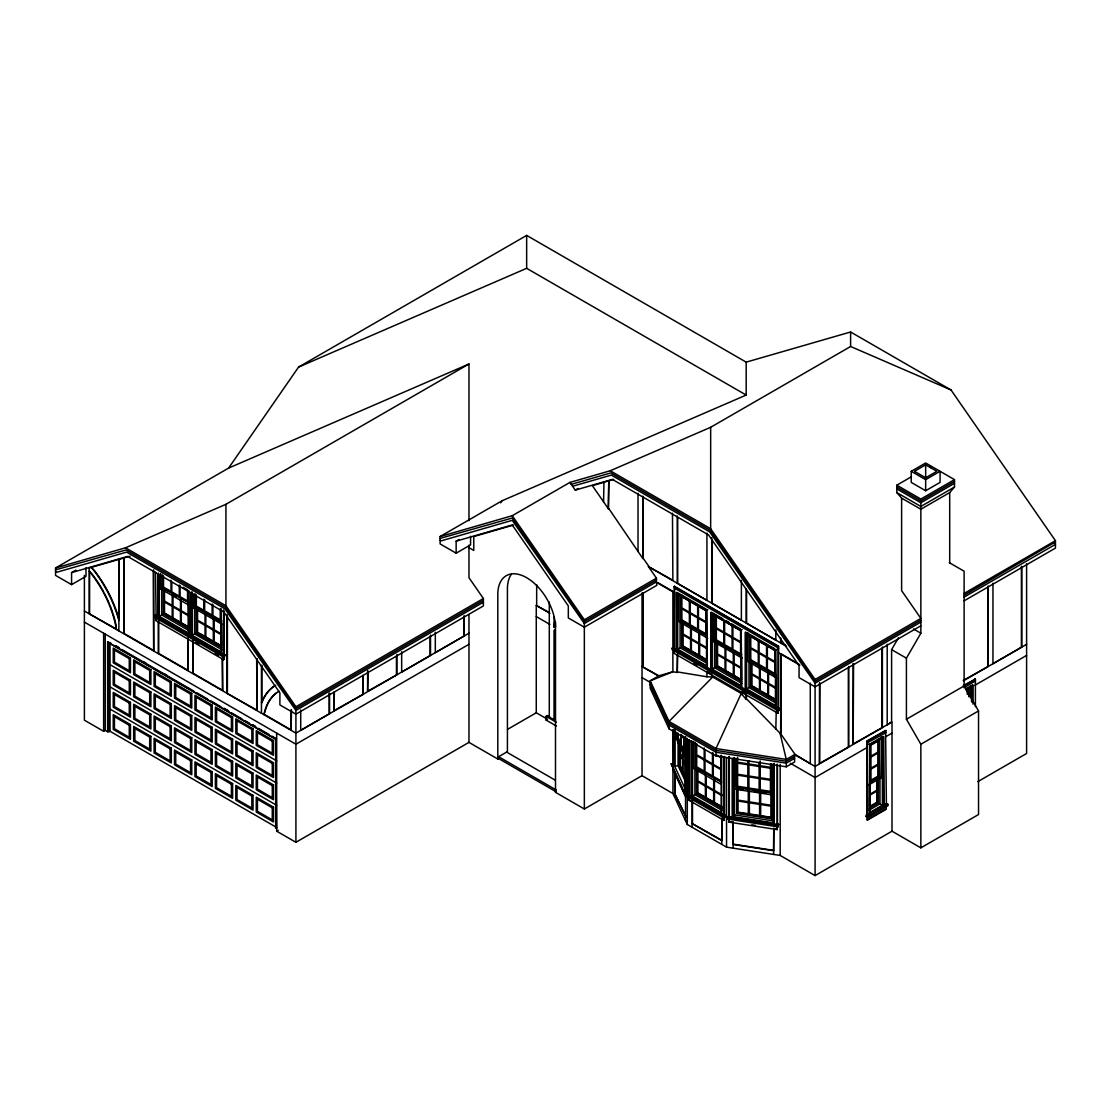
<?xml version="1.0" encoding="UTF-8"?>
<svg xmlns="http://www.w3.org/2000/svg" width="1111" height="1111" viewBox="0 0 1111 1111"><rect width="100%" height="100%" fill="white"/><g stroke="black" fill="none" stroke-linecap="round" stroke-linejoin="round"><path stroke-width="1.5" d="M279.083 691.181A77.839 44.94 60 0 0 264.765 711.096L263.932 714.665L265.168 710.859A77.839 44.94 60 0 1 276.681 692.778M275.695 685.279A84.644 48.87 60 0 0 261.474 702.819L261.877 702.596A84.644 48.87 60 0 1 275.056 685.668M711.734 677.46L711.734 674.377L706.929 671.6L706.929 676.78L712.693 677.016L741.218 693.486L715.998 748.536L715.998 755.938L786.282 766.812L794.601 762.007L794.601 754.605L815.085 766.437L892.008 722.025L892.008 831.195L815.085 875.593L780.186 855.442L726.552 847.151L687.292 824.487L672.933 793.518L672.933 767.715M734.996 785.269L734.552 786.227L734.552 757.508M773.506 764.59L773.506 795.115L734.107 789.018L734.552 788.074L734.552 814.905L733.677 816.793L773.075 822.89L773.95 821.001L734.552 814.905M771.548 763.854L771.326 792.921L736.301 787.505L736.746 786.56M773.95 763.688L773.95 824.001L778.547 824.195L777.964 826.848L727.608 819.071L728.205 816.418L729.288 816.585L729.288 756.383M727.608 819.071L728.205 816.418M732.58 758.507L732.58 817.085L729.288 816.585M777.45 825.417L777.228 829.598L729.066 822.14L729.288 817.974M760.521 816.057L772.201 817.863L771.756 818.807L736.746 813.391L737.176 812.447M733.274 821.946L733.121 844.471L773.617 850.734L773.77 828.209L773.617 854.428M773.95 824.001L774.173 763.215M777.964 826.848L778.547 824.195M887.203 644.283L887.203 724.803L891.605 721.789L891.605 649.629L898.396 637.881M892.008 831.195L920.852 847.846L920.852 744.231L906.423 719.248L906.423 658.184L920.852 633.214L920.852 499.061L954.502 479.633L954.502 487.035L949.697 492.59L920.852 509.241L901.618 498.145L896.813 492.59L896.813 485.188L911.437 476.744M85.991 567.721L85.991 576.317L71.576 584.636L55.55 575.387L55.55 567.985L228.616 468.078L298.581 367.074L526.656 235.407L746.189 362.144L850.609 331.995L951.03 389.975L1055.45 540.696L1055.45 548.098L964.112 600.829M500.658 502.811L502.089 500.755L746.189 395.058L746.189 362.144M715.998 755.938L669.016 728.816L650.185 688.237L650.185 680.835L658.906 675.794L672.877 671.766L677.279 672.488L677.682 654.254M706.929 676.78L677.682 671.961M746.592 695.667L746.189 699.444L741.218 693.486M780.644 734.44L781.033 653.796L781.033 734.218L746.592 698.902M712.693 677.016L669.016 721.414L669.016 728.816M71.576 584.636L71.576 572.609L75.895 570.11M103.74 592.052A77.839 44.94 60 0 0 92.032 573.97L89.199 571.193L91.63 574.193A77.839 44.94 60 0 1 115.544 624.938L116.377 629.479L115.947 624.715A77.839 44.94 60 0 0 113.183 614.244M55.55 567.985L125.515 547.792L225.936 504.311L468.967 363.991L468.967 520.753M116.78 629.243L89.199 613.786L89.199 567.985L130.154 556.167M160.512 573.623L160.512 588.802L161.706 588.108M162.109 574.554L162.109 587.886L163.317 587.191M119.252 620.299L118.835 620.466A84.644 48.87 60 0 0 94.171 570.957L91.296 567.388L94.574 570.721A84.644 48.87 60 0 1 118.849 618.813M276.681 827.487L110.031 731.274L107.628 731.746L107.628 642.005L111.239 643.394M124.057 633.437L124.057 557.805L124.057 633.437L153.693 650.56L153.693 570.04M155.498 572.276L156.095 614.938L153.693 615.397L223.408 655.643L225.005 654.726L225.005 656.115L223.408 657.032L153.693 616.786L155.304 615.869M109.031 731.857L109.031 643.047L110.031 642.464L110.031 731.274M155.498 615.286L188.953 633.909L188.953 590.802M159.304 574.693L159.304 616.327L161.706 614.938L187.662 629.923M163.317 589.038L163.317 614.008L164.511 613.314L164.511 590.01M155.498 616.674L156.095 620.021M162.109 587.886L188.342 602.329L162.706 587.538L162.706 575.873M193.356 594.274L193.356 607.773L194.564 607.078L194.564 633.909L221.964 649.727M194.953 593.524L194.953 606.842L196.161 606.148M153.693 650.56L153.29 570.262M188.342 591.149L188.953 633.909M158.498 653.337L158.498 620.952L158.498 653.337L188.148 670.447L188.148 638.075M188.342 634.256L221.797 652.865L221.2 609.647M192.161 591.927L192.161 635.298L194.564 633.909M196.161 607.995L196.161 632.978L220.978 646.616M194.953 606.842L220.603 621.646L221.797 620.952M188.148 670.447L187.745 638.297M221.2 653.212L225.005 654.726M192.953 673.224L192.953 640.839L192.953 673.224L222.603 690.334L222.603 657.962M155.498 620.369L223.603 659.698L224.2 655.643M470.578 536.266L470.578 544.862L456.149 553.181L440.123 543.932L440.123 536.53L502.089 500.755M84.394 575.387L84.394 720.178L103.629 731.274L105.226 730.358L107.628 731.746M456.149 553.181L456.149 541.154L459.037 539.488M440.123 536.53L512.24 515.712L569.915 482.41L610.245 470.772L710.665 427.291L850.609 346.493L951.03 389.975M222.603 690.334L222.2 658.184L224.2 659.351M569.915 482.41L575.262 490.118L578.151 488.451M257.058 658.656L257.058 710.235L227.005 693.347L227.005 614.536M603.967 482.174L603.579 501.839L608.384 508.782L608.786 480.799L608.384 508.782M603.579 501.839L592.357 485.646L613.661 479.383M257.058 710.235L256.655 658.892M276.681 733.121L276.681 831.195L295.915 842.291L295.915 706.763L483.396 598.523L468.967 577.706L468.967 545.168M483.396 600.371L295.915 708.61L225.408 607.3L126.057 549.945L55.55 569.846M483.396 602.218L295.915 710.457L224.866 608.842L126.585 552.111L56.619 572.304L55.55 571.693M291.499 709.679L291.11 730.358L291.11 709.901M329.564 693.347L329.564 713.693L300.72 730.358L300.72 709.998M333.967 692.028L333.967 710.693L363.214 694.278L363.214 675.613M367.616 670.905L367.616 691.264L396.863 674.849L396.863 654.49M430.512 635.061L430.512 655.421L401.668 672.072L401.668 651.713M464.162 615.633L464.162 635.992L435.318 652.643L435.318 632.284M468.967 633.214L295.915 733.121L84.394 611.008M468.967 644.311L295.915 744.231L84.394 622.104M507.727 729.26L536.266 712.776L536.266 605.453L548.931 612.3M643.227 497.659L642.825 558.5L608.786 508.546M674.474 592.732L656.448 582.331L656.448 578.164L648.435 566.596L672.877 580.248L672.474 513.213M555.5 792.337L556.305 791.879L498.617 758.563L497.811 759.035L497.811 594.357A40.788 23.553 60 0 1 526.656 577.706A40.788 23.553 60 0 1 555.5 627.659L555.5 792.337L584.344 808.989L584.344 619.799L656.448 578.164M656.448 580.011L584.344 621.646L512.24 518.032L440.123 538.377M656.448 581.858L584.344 623.493L512.24 520.337L441.192 540.849L440.123 540.238M656.448 582.331L656.851 585.33L584.344 627.201L568.318 617.952L568.318 605.926L512.24 524.961L456.149 541.154M706.929 533.113L706.929 600.371L677.279 583.247L677.279 515.99M676.28 649.518L676.28 592.621L706.721 610.203L707.332 666.753L673.877 648.13L674.474 586.261L778.63 646.394L778.63 707.915L779.436 709.762L777.839 710.693L672.072 649.629L672.072 648.241L674.474 647.782L674.474 586.261M674.474 588.108L778.63 648.241M707.332 634.825L706.124 635.52L680.487 620.716L680.487 595.746L681.696 595.052M276.681 831.195L278.278 830.264M911.228 471.314L925.657 479.633L940.073 471.314L940.073 482.41L925.657 490.743L911.228 482.41L911.228 471.314L925.657 462.981L954.502 479.633M925.657 464.829L914.436 471.314L925.657 477.786L936.879 471.314L925.657 464.829L925.657 478.563M295.915 842.291L468.967 742.384L497.811 759.035M680.487 620.716L681.696 620.021M741.384 580.359L741.384 620.257L711.734 603.148L711.734 537.613M706.527 610.314L706.527 665.822L677.682 649.171L677.682 593.663L706.527 610.314L707.735 609.62M556.403 726.025L546.084 720.067L546.084 716.359L547.487 715.553L549.889 716.942M954.502 481.48L920.852 500.908L896.813 487.035M954.502 483.341L920.852 502.769L896.813 488.882M546.084 720.067L547.487 719.248L536.266 712.776M658.906 675.794L642.825 666.975L642.825 593.149M954.502 487.035L920.852 506.463L896.813 492.59M549.292 602.037L549.292 717.289L555.5 720.178M677.682 649.171L680.085 647.782L707.485 663.6M681.696 623.549L681.696 646.852L682.89 646.158L702.832 657.67M673.877 650.754L673.877 653.212L674.474 650.407M498.617 758.563L498.617 756.716L507.421 751.633L507.421 588.802A40.788 23.553 60 0 1 511.282 574.387M741.773 654.726L740.579 655.421L740.579 630.437L714.942 615.633L714.942 640.616L741.176 655.073M775.825 629.854L775.825 640.144L746.189 623.035L746.189 588.747M740.579 630.437L742.176 629.506M658.309 582.942L672.877 591.344L672.877 671.766L650.185 680.835L669.016 721.414L715.998 748.536L786.282 759.41L795.004 754.369L810.28 763.66L810.28 683.14M746.592 633.437L775.436 650.088L775.436 705.61L746.592 688.945L746.592 633.437L747.786 632.742L747.786 661.434L776.631 678.085M710.734 669.405L741.773 686.64L741.176 630.09L710.734 612.508L710.734 669.405L706.721 667.1M712.137 669.058L740.981 685.709L740.981 630.201L712.137 613.55L712.137 669.058L714.54 667.669L741.94 683.487M716.137 643.436L716.137 666.753L717.345 666.058L741.551 680.029M776.228 674.613L775.034 675.307L775.034 650.324L749.397 635.52L749.397 660.503L750.592 659.809M785.491 645.255L780.644 642.922L780.644 637.908M673.877 586.608L778.63 646.394M775.034 650.324L776.631 649.393M745.189 689.292L776.228 706.527L775.631 649.977L745.189 632.395L745.189 689.292L741.176 686.987M746.592 688.945L748.995 687.556L776.395 703.388M750.592 663.323L750.592 686.64L751.8 685.945L758.91 690.056M741.384 694.583L741.384 691.5L746.592 694.042M584.344 808.989L642.033 775.686L672.933 793.518M815.085 875.593L815.085 679.474L920.852 618.41L901.618 590.649L901.618 498.145M964.112 593.427L1055.45 540.696M920.852 620.257L815.085 681.321L710.137 530.28L610.786 472.925L571.262 484.34M964.112 595.274L1054.922 542.237M920.852 622.104L815.085 683.168L709.596 531.836L611.314 475.091L572.596 486.271M964.112 597.135L1055.45 544.39L1054.381 543.779M775.631 706.874L778.63 707.915M920.852 625.812L815.085 686.862L799.059 677.613L799.059 665.586L708.526 534.919L612.383 479.41L575.262 490.118M672.072 648.241L777.839 709.304L779.436 708.374M778.63 709.304L778.033 713.345L778.63 709.304L779.436 709.762M776.228 711.151L775.825 729.385M695.305 767.59L721.553 782.047L695.305 767.59L695.305 742.356M721.553 755.383L721.553 813.96L725.358 815.46L725.358 816.849L723.747 817.779L686.904 796.504L686.904 795.115L689.306 794.643L689.306 739.62M688.695 739.759L689.306 794.643M688.695 794.99L722.15 813.613M692.5 742.356L692.5 796.032L694.903 794.643L722.317 810.475M696.514 768.743L696.514 793.726L697.708 793.032M688.695 797.615L688.695 800.087L692.111 801.35L692.111 827.264M794.601 756.452L786.282 761.257L715.998 750.397L669.016 723.261L650.185 682.682M794.601 758.313L786.282 763.118L715.998 752.244L669.016 725.108L650.185 684.543M722.15 840.444L692.111 823.557L721.747 840.68L722.15 818.238L721.747 844.374M686.904 795.115L723.747 816.391L725.358 815.46M724.553 816.391L723.955 820.432L724.553 816.391L725.358 816.849M819.501 682.904L819.501 763.424L848.735 747.009L848.735 666.475M853.151 663.475L853.151 743.995L882.384 727.58L882.384 647.046M963.237 680.446L988.151 666.517L988.151 585.997M1021.801 566.568L1021.801 647.088L992.956 663.739L992.956 583.219M963.626 680.668L1026.606 644.311M886.397 803.434L887.995 804.364L887.995 805.753L867.705 817.474L866.094 816.543L866.899 814.696L866.899 741.148L885.592 730.358L886.397 804.822M963.293 685.501L975.402 679.196L975.402 706.652M866.899 741.148L886.189 730.705M963.89 685.834L975.402 679.196M906.423 719.248L964.112 685.945L964.112 571.221L949.322 562.68M886.189 732.552L866.899 742.995M963.89 687.695L975.402 681.043L974.791 678.849M869.302 744.384L881.801 737.162M965.445 688.876L972.986 685.209L972.986 704.166M965.598 689.487L972.986 685.209M870.107 744.842L882.384 737.746L882.384 805.294L870.107 812.377L870.107 744.842L868.899 744.148M966.126 689.403L971.597 686.251L971.597 701.833M879.593 739.829L870.51 745.078L870.51 782.088L879.593 776.839L878.982 739.482L878.982 776.492L869.899 781.741M966.195 689.834L968.792 688.334L968.792 696.75M866.899 747.62L815.085 777.533L790.365 763.257M885.592 736.829L892.008 733.121M974.791 685.334L1026.606 655.421M920.852 744.231L978.541 710.929L964.112 685.945M868.899 784.852L881.19 777.769L881.19 737.065L882.384 737.746M869.996 807.128L877.787 802.628L877.787 779.311M869.302 808.225L878.384 802.975L878.384 777.992M869.066 810.211L879.981 803.906L882.384 805.294M883.189 805.294L869.302 813.308L869.899 744.731L883.787 736.718L883.787 805.642L883.189 736.371M866.899 814.696L869.899 813.655M883.787 805.642L885.592 803.906M866.094 816.543L866.899 816.085L867.497 820.126L886.189 809.336L886.189 805.642M866.094 815.155L867.705 816.085L887.995 804.364M866.899 819.779L885.592 808.989M977.791 781.658L1026.606 753.48L1026.606 563.791M920.852 847.846L978.541 814.544L978.541 710.929M298.581 367.074L526.656 268.32L746.189 395.058M228.616 468.078L468.967 363.991M71.576 572.609L127.654 556.43L223.797 611.939L279.889 692.889L279.889 704.916L295.915 714.165L483.396 605.926L483.396 598.523M513.435 525.086L473.772 536.53L473.772 550.417L468.967 547.64M677.057 733.454L677.057 738.509L678.71 738.246M686.57 738.593L686.862 793.934L684.668 794.268L671.183 763.812L673.363 763.479L673.724 766.132L674.544 766.007L684.987 788.518M678.71 743.426L678.71 765.076L680.349 764.826L680.349 744.842M685.154 780.839L678.113 765.673L674.835 766.173L674.835 729.816M673.655 769.201L672.835 769.326L685.737 797.129L686.57 797.004L686.57 793.296L685.737 793.435L685.737 797.129M684.862 736.732L684.862 790.143L685.681 790.018M685.362 815.349L674.683 793.615L686.084 816.904M684.862 790.143L686.57 791.907M671.183 763.812L684.668 792.879L686.862 792.546M771.548 792.449L736.524 787.032L736.524 758.438M739.759 789.296L743.162 789.824M754.466 791.574L757.883 792.101M762.368 792.796L765.785 793.323M738.843 812.697L750.522 814.502M753.855 815.016L757.188 815.543M732.58 817.085L774.173 823.529M727.608 817.682L777.964 825.459M742.356 820.501L745.675 821.015M748.995 821.529L752.328 822.043M751.828 824.82L755.202 825.334M729.288 821.668L733.121 822.265L733.121 848.165M773.617 828.528L776.172 828.917M733.274 844.152L773.77 850.415M896.813 485.188L920.852 499.061M913.436 628.937L920.852 633.214M610.245 470.772L710.665 528.739L815.085 679.474M891.605 649.629L906.423 658.184M648.435 566.596L786.56 646.352M678.335 593.107L707.332 609.856M712.79 612.994L722.928 618.855M725.83 620.535L728.733 622.202M731.635 623.882L740.329 628.909M747.231 632.895L774.784 648.796M680.487 595.746L706.124 610.55L706.124 635.52M781.033 653.796L798.823 664.059M740.37 630.548L732.899 626.229L732.899 637.339L740.37 641.658M778.63 652.865L799.906 665.156M740.37 642.575L732.899 638.256L732.899 649.366L740.37 653.685M706.721 635.173L681.085 620.369L681.085 595.399M775.631 674.96L749.994 660.156L749.994 636.839M714.942 640.616L740.579 655.421M749.397 660.503L775.034 675.307M773.034 674.849L776.033 676.571L776.033 687.681L768.548 683.362L768.548 672.266M707.735 638.297L678.89 621.646L678.89 594.649M742.176 658.184L713.331 641.533L713.331 614.55M853.151 743.995L853.554 663.711M761.771 691.695L776.006 699.93M706.499 660.49L682.293 646.505L682.293 623.202M740.954 680.376L716.748 666.406L716.748 643.088M775.409 700.277L751.189 686.292L751.189 662.975M681.696 646.852L707.332 661.656M716.137 666.753L741.773 681.543M750.592 686.64L776.228 701.444M721.497 677.002L724.469 678.724M740.829 688.181L743.814 689.889M693.986 663.67L696.958 665.378M673.877 653.212L778.033 713.345M879.593 776.839L878.384 776.145L878.384 739.134M881.19 777.769L879.981 777.075L879.981 803.906M819.501 763.424L819.89 683.14M536.266 605.453L549.889 613.328M642.033 666.517L658.504 676.03M878.384 802.975L877.176 802.281L877.176 778.964M536.266 616.563L549.889 624.424M642.033 677.613L650.852 682.71M716.262 754.938L720.747 757.521L720.747 768.631L713.276 764.312L713.276 753.216M721.108 784.338L693.708 768.52L693.708 741.37M721.956 794.768L714.47 790.449L714.47 779.353M721.956 795.684L714.47 791.379L714.47 802.475L721.956 806.794M699.138 793.851L721.928 807.017M721.331 807.364L697.111 793.379L697.111 770.062M696.514 793.726L722.15 808.53M692.5 796.032L721.345 812.697L721.345 755.549M697.514 801.475L700.458 803.17M546.084 716.359L556.403 722.317M721.747 818.474L724.553 820.085M688.695 800.087L723.955 820.432M506.616 752.091L555.431 780.283M498.617 756.716L556.305 790.018M125.515 547.792L225.936 605.759L295.915 706.763M367.616 691.264L368.019 671.141M183.065 587.261L187.551 589.844L187.551 600.94L180.065 596.635L180.065 585.525M221.2 621.299L195.564 606.495L195.564 594.843M175.982 596.579L172.997 594.857L172.997 605.953L180.468 610.272L180.468 599.176M217.117 620.327L220.103 622.049M160.512 588.802L187.912 604.62M193.356 607.773L222.2 624.424M164.72 601.176L172.191 605.495L172.191 594.399M188.745 615.05L181.274 610.744L181.274 599.634M164.72 602.106L172.191 606.425L172.191 617.522L164.72 613.203M188.745 615.98L181.274 611.661L181.274 622.771L188.745 627.076M333.967 710.693L334.369 692.264M165.942 614.147L188.731 627.298M200.216 633.937L203.063 635.575M205.91 637.214L208.757 638.867M211.604 640.505L220.159 645.449M188.12 627.646L163.914 613.661L163.914 590.358M163.317 614.008L188.953 628.812M196.161 632.978L221.797 647.782M159.304 616.327L188.148 632.978L188.148 591.344M192.161 635.298L220.992 651.949L220.992 608.578M195.925 642.561L198.883 644.269M215.187 653.685L218.159 655.393M264.335 714.429L291.499 730.121M116.044 645.935L119.044 647.657M143.055 661.531L146.069 663.267M164.081 673.669L167.081 675.405M224.13 708.346L228.644 710.943M252.655 724.803L255.669 726.538M115.738 645.991L118.738 647.727M121.752 649.463L193.856 691.098M196.855 692.82L207.382 698.902M210.382 700.638L220.895 706.707M223.908 708.443L228.408 711.04M231.407 712.776L241.934 718.845M244.934 720.581L249.447 723.178M252.447 724.914L255.447 726.65M258.46 728.385L268.973 734.454M271.973 736.19L276.486 738.787M107.628 642.005L275.875 739.134L276.486 828.528L275.681 828.07L275.681 739.259L109.031 643.047M110.031 664.67L276.681 760.882M110.031 686.876L276.681 783.088M110.031 709.068L276.681 805.294M781.033 734.218L795.004 754.369M643.227 558.277L648.838 566.374M512.24 515.712L584.344 619.799M682.571 735.538L683.945 738.482M682.571 736.468L683.945 739.412L683.945 750.508L681.21 744.62L681.21 735.093M685.098 753.938L677.877 738.384L677.877 733.329M677.057 738.509L685.001 755.619M684.918 757.285L676.474 739.093L676.474 732.302M684.904 763.59L682.848 759.16L682.848 751.23M684.904 764.507L682.848 760.091L682.848 771.187L684.904 775.617M684.584 775.839L679.529 764.951L679.529 744.967M678.71 765.076L685.195 779.075M686.57 797.004L685.543 794.796L685.543 820.696M780.186 733.788L786.282 759.41L786.282 766.812M1021.398 566.332L1021.398 646.852M987.748 587.483L987.748 666.281M972.389 684.862L972.389 702.096M970.389 685.556L970.389 697.43M968.181 687.987L968.181 693.028M967.584 687.64L967.584 694.375M967.389 689.375L967.389 694.139M949.697 492.59L949.697 562.902M930.462 465.759L930.462 467.606M925.657 479.633L925.657 490.743M881.995 648.532L881.995 727.344M876.982 779.033L876.982 790.143L869.51 794.462L869.51 783.352M867.705 816.085L867.705 817.474M867.497 741.495L867.497 815.043M867.497 817.668L867.497 820.126M850.609 331.995L850.609 346.493M848.346 667.961L848.346 746.773M781.033 639.353L781.033 642.7M780.186 764.257L780.186 855.442M778.033 646.741L778.033 708.262M777.839 709.304L777.839 710.693M777.45 765.562L777.45 824.029M777.228 764.09L777.228 824.501M777.228 825.89L777.228 829.598M773.075 764.021L773.075 822.89M771.978 793.351L771.978 818.335L736.954 812.919L736.954 789.602M771.756 793.823L771.756 818.807M771.326 764.326L771.326 792.921M770.881 794.115L770.881 805.211L760.674 803.628L760.674 792.532M770.451 764.132L770.451 767.298L760.23 765.729L760.23 760.966M767.757 671.794L767.757 682.904L760.271 678.585L760.271 667.475M759.577 792.365L759.577 803.461L749.37 801.878L749.37 790.782M759.466 667.017L759.466 678.113L751.994 673.808L751.994 662.698M759.132 762.382L759.132 765.548L748.925 763.979L748.925 760.799M748.995 662.406L748.995 687.556M748.272 790.615L748.272 801.711L738.051 800.128L738.051 789.032M747.828 760.632L747.828 763.799L737.621 762.229L737.621 757.466M746.592 590.233L746.592 622.799M746.189 694.264L746.189 699.444M745.787 632.048L745.787 688.945M741.579 656.684L741.579 667.794L734.107 663.475L734.107 652.365M736.746 788.407L736.746 813.391M736.301 758.91L736.301 787.505M734.107 758.494L734.107 789.018M733.677 757.924L733.677 816.793M733.302 653.49L733.302 663.003L725.816 658.684L725.816 647.588M732.357 758.98L732.357 817.571M729.066 756.633L729.066 817.057M729.066 818.446L729.066 822.14M726.552 757.688L726.552 847.151M725.025 647.13L725.025 658.226L717.539 653.907L717.539 642.811M724.553 756.522L724.553 815.002M723.955 756.66L723.955 815.349M723.747 816.391L723.747 817.779M720.942 755.48L720.942 782.394M715.54 615.286L715.54 640.269M714.54 640.839L714.54 667.669M713.665 778.88L713.665 789.99L706.193 785.671L706.193 774.561M712.47 752.744L712.47 763.854L704.985 759.535L704.985 750.022M712.137 540.821L712.137 602.912M711.332 612.161L711.332 669.058M710.665 427.291L710.665 528.739M707.124 636.797L707.124 647.894L699.652 643.575L699.652 632.478M705.388 775.686L705.388 785.199L697.916 780.894L697.916 769.784M704.193 747.967L704.193 759.063L696.708 754.758L696.708 743.648M698.847 632.02L698.847 643.116L691.375 638.797L691.375 627.701M695.917 743.69L695.917 767.243M694.903 767.826L694.903 794.643M692.5 801.128L692.5 823.334M691.709 740.898L691.709 796.032M691.098 741.245L691.098 796.379M690.57 628.826L690.57 638.339L683.084 634.02L683.084 624.507M689.306 797.267L689.306 799.739M688.501 794.184L688.501 795.573M687.292 738.468L687.292 824.487M685.737 736.801L685.737 792.046M684.668 792.879L684.668 794.268M684.237 740.037L684.237 751.147M682.557 749.022L682.557 758.535L679.821 752.633L679.821 744.703M680.918 734.468L680.918 743.981L678.182 738.079L678.182 733.329M680.085 620.952L680.085 647.782M678.113 740.509L678.113 765.673M677.682 517.49L677.682 583.025M677.279 654.49L677.279 672.488M676.877 592.274L676.877 649.171M675.238 773.034L675.238 793.532M674.683 771.409L674.683 797.309M674.544 729.816L674.544 766.007M673.724 729.955L673.724 766.132M673.683 647.324L673.683 648.713M673.655 729.719L673.655 764.104M672.835 729.719L672.933 764.271M643.227 592.927L643.227 666.753M642.825 496.159L642.825 558.5M642.033 592.927L642.033 775.686M638.02 493.256L638.02 551.57M555.5 621.882L555.5 626.729M554.695 621.271L554.097 627.548L554.097 616.674M554.695 629.979L554.695 719.72M554.097 630.326L554.097 720.067M536.669 584.664L536.669 605.231M526.656 235.407L526.656 268.32M468.967 614.55L468.967 742.384M463.759 617.105L463.759 635.756M430.11 636.52L430.11 655.184M396.46 655.948L396.46 674.613M362.811 675.377L362.811 694.042M329.162 693.111L329.162 713.47M261.863 665.295L261.863 702.638M261.46 665.531L261.46 713.234M227.408 616.022L227.408 693.111M225.936 504.311L225.936 605.759M224.2 611.258L224.2 654.254M223.603 609.883L223.603 654.601M223.603 655.99L223.603 659.698M223.408 655.643L223.408 657.032M221.603 622.924L221.603 634.02L214.117 629.701L214.117 618.605M220.603 609.995L220.603 621.646M220.395 608.814L220.395 619.91L212.923 615.591L212.923 604.495M213.326 618.133L213.326 629.243L205.841 624.924L205.841 613.827M212.118 604.037L212.118 615.133L204.646 610.814L204.646 599.718M205.035 613.355L205.035 624.465L197.564 620.146L197.564 609.036M203.841 599.246L203.841 610.356L196.355 606.037L196.355 594.927M196.758 609.314L196.758 632.631M191.356 592.191L191.356 635.298M190.759 592.538L190.759 635.645M187.745 591.024L187.745 602.676M179.274 585.066L179.274 596.163L171.788 591.844L171.788 582.331M170.997 580.289L170.997 591.385L163.511 587.066L163.511 575.97M161.706 589.788L161.706 614.938M158.498 573.22L158.498 616.327M157.901 573.568L157.901 616.674M119.252 618.605L119.252 559.194L118.849 630.895M108.225 641.658L108.225 731.399M105.226 634.006L105.226 730.358M103.629 633.214L103.629 731.274M89.602 570.957L89.602 613.55M104.42 593.33A77.839 44.94 60 0 1 106.989 598.482M107.586 599.773A77.839 44.94 60 0 1 109.309 603.704M109.85 605.009A77.839 44.94 60 0 1 112.753 612.925M878.19 740.87L870.705 745.189L870.705 756.299L878.19 751.98L878.19 740.87M878.19 752.897L870.705 757.216L870.705 768.326L878.19 764.007L878.19 752.897M878.19 764.923L870.705 769.243L870.705 780.353L878.19 776.033L878.19 764.923M876.982 791.06L869.51 795.379L869.51 806.489L876.982 802.17L876.982 791.06M747.828 764.729L737.621 763.146L737.621 774.256L747.828 775.825L747.828 764.729M759.132 766.479L748.925 764.896L748.925 776.006L759.132 777.575L759.132 766.479M770.451 768.229L760.23 766.646L760.23 777.756L770.451 779.325L770.451 768.229M747.828 776.756L737.621 775.172L737.621 786.282L747.828 787.852L747.828 776.756M759.132 778.505L748.925 776.922L748.925 788.032L759.132 789.602L759.132 778.505M770.451 780.255L760.23 778.672L760.23 789.782L770.451 791.351L770.451 780.255M748.272 802.642L738.051 801.059L738.051 812.155L748.272 813.738L748.272 802.642M759.577 804.392L749.37 802.809L749.37 813.905L759.577 815.488L759.577 804.392M770.881 806.142L760.674 804.558L760.674 815.655L770.881 817.238L770.881 806.142M689.362 601.107L681.89 596.788L681.89 607.884L689.362 612.203L689.362 601.107M697.652 605.884L690.167 601.565L690.167 612.661L697.652 616.98L697.652 605.884M705.929 610.661L698.444 606.342L698.444 617.438L705.929 621.757L705.929 610.661M723.817 620.993L716.345 616.674L716.345 627.771L723.817 632.09L723.817 620.993M732.093 625.771L724.622 621.452L724.622 632.562L732.093 636.867L732.093 625.771M758.271 640.88L750.786 636.561L750.786 647.671L758.271 651.976L758.271 640.88M766.548 645.658L759.077 641.339L759.077 652.449L766.548 656.768L766.548 645.658M774.825 650.435L767.354 646.13L767.354 657.226L774.825 661.545L774.825 650.435M689.362 613.133L681.89 608.814L681.89 619.91L689.362 624.229L689.362 613.133M697.652 617.91L690.167 613.591L690.167 624.688L697.652 629.007L697.652 617.91M705.929 622.688L698.444 618.369L698.444 629.465L705.929 633.784L705.929 622.688M723.817 633.02L716.345 628.701L716.345 639.797L723.817 644.116L723.817 633.02M732.093 637.797L724.622 633.478L724.622 644.588L732.093 648.893L732.093 637.797M758.271 652.907L750.786 648.588L750.786 659.698L758.271 664.017L758.271 652.907M766.548 657.684L759.077 653.365L759.077 664.475L766.548 668.794L766.548 657.684M774.825 662.462L767.354 658.156L767.354 669.253L774.825 673.572L774.825 662.462M690.57 639.269L683.084 634.95L683.084 646.046L690.57 650.366L690.57 639.269M698.847 644.047L691.375 639.728L691.375 650.824L698.847 655.143L698.847 644.047M707.124 648.824L699.652 644.505L699.652 655.601L707.124 659.92L707.124 648.824M725.025 659.156L717.539 654.837L717.539 665.933L725.025 670.252L725.025 659.156M733.302 663.934L725.816 659.615L725.816 670.725L733.302 675.03L733.302 663.934M741.579 668.711L734.107 664.392L734.107 675.502L741.579 679.821L741.579 668.711M759.466 679.043L751.994 674.724L751.994 685.834L759.48 690.139L759.466 679.043M767.757 683.82L760.271 679.501L760.271 690.611L767.757 694.93L767.757 683.82M776.033 688.598L768.548 684.293L768.548 695.389L776.033 699.708L776.033 688.598M704.193 759.993L696.708 755.674L696.708 766.784L704.193 771.103L704.193 759.993M712.47 764.771L704.985 760.452L704.985 771.562L712.47 775.881L712.47 764.771M720.747 769.548L713.276 765.243L713.276 776.339L720.747 780.658L720.747 769.548M705.388 786.13L697.916 781.811L697.916 792.921L705.388 797.226L705.388 786.13M713.665 790.907L706.193 786.588L706.193 797.698L713.665 802.017L713.665 790.907M180.468 611.203L172.997 606.884L172.997 617.98L180.468 622.299L180.468 611.203M205.035 625.382L197.564 621.063L197.564 632.173L205.035 636.492L205.035 625.382M213.326 630.159L205.841 625.854L205.841 636.95L213.326 641.269L213.326 630.159M221.603 634.95L214.117 630.631L214.117 641.727L221.603 646.046L221.603 634.95M130.459 657.962L113.239 648.019L113.239 662.823L130.459 672.766L130.459 657.962M150.888 669.752L133.667 659.809L133.667 674.613L150.888 684.557L150.888 669.752M171.33 681.557L154.096 671.6L154.096 686.404L171.33 696.347L171.33 681.557M191.759 693.347L174.524 683.404L174.524 698.208L191.759 708.151L191.759 693.347M212.187 705.138L194.953 695.194L194.953 709.998L212.187 719.942L212.187 705.138M232.616 716.942L215.395 706.999L215.395 721.789L232.616 731.746L232.616 716.942M253.044 728.733L235.824 718.789L235.824 733.593L253.044 743.537L253.044 728.733M273.473 740.523L256.252 730.58L256.252 745.384L273.473 755.327L273.473 740.523M129.265 658.656L114.433 650.102L114.433 662.128L129.265 670.683L129.265 658.656M149.693 670.447L134.875 661.892L134.875 673.919L149.693 682.473L149.693 670.447M170.122 682.251L155.304 673.683L155.304 685.709L170.122 694.278L170.122 682.251M190.55 694.042L175.732 685.487L175.732 697.514L190.55 706.068L190.55 694.042M210.979 705.832L196.161 697.277L196.161 709.304L210.979 717.859L210.979 705.832M231.407 717.637L216.589 709.068L216.589 721.095L231.407 729.663L231.407 717.637M251.85 729.427L237.018 720.872L237.018 732.899L251.85 741.454L251.85 729.427M272.278 741.218L257.446 732.663L257.446 744.689L272.278 753.244L272.278 741.218M130.459 680.168L113.239 670.225L113.239 685.015L130.459 694.972L130.459 680.168M150.888 691.959L133.667 682.015L133.667 696.819L150.888 706.763L150.888 691.959M171.33 703.749L154.096 693.806L154.096 708.61L171.33 718.553L171.33 703.749M191.759 715.553L174.524 705.61L174.524 720.4L191.759 730.358L191.759 715.553M212.187 727.344L194.953 717.4L194.953 732.205L212.187 742.148L212.187 727.344M232.616 739.134L215.395 729.191L215.395 743.995L232.616 753.938L232.616 739.134M253.044 750.939L235.824 740.995L235.824 755.799L253.044 765.743L253.044 750.939M273.473 762.729L256.252 752.786L256.252 767.59L273.473 777.533L273.473 762.729M129.265 680.862L114.433 672.294L114.433 684.32L129.265 692.889L129.265 680.862M149.693 692.653L134.875 684.098L134.875 696.125L149.693 704.68L149.693 692.653M170.122 704.443L155.304 695.889L155.304 707.915L170.122 716.47L170.122 704.443M190.55 716.248L175.732 707.679L175.732 719.72L190.55 728.274L190.55 716.248M210.979 728.038L196.161 719.484L196.161 731.51L210.979 740.065L210.979 728.038M231.407 739.829L216.589 731.274L216.589 743.301L231.407 751.855L231.407 739.829M251.85 751.633L237.018 743.078L237.018 755.105L251.85 763.66L251.85 751.633M272.278 763.424L257.446 754.869L257.446 766.896L272.278 775.45L272.278 763.424M130.459 702.36L113.239 692.417L113.239 707.221L130.459 717.164L130.459 702.36M150.888 714.165L133.667 704.221L133.667 719.025L150.888 728.969L150.888 714.165M171.33 725.955L154.096 716.012L154.096 730.816L171.33 740.759L171.33 725.955M191.759 737.76L174.524 727.802L174.524 742.606L191.759 752.55L191.759 737.76M212.187 749.55L194.953 739.607L194.953 754.411L212.187 764.354L212.187 749.55M232.616 761.341L215.395 751.397L215.395 766.201L232.616 776.145L232.616 761.341M253.044 773.145L235.824 763.201L235.824 777.992L253.044 787.949L253.044 773.145M273.473 784.935L256.252 774.992L256.252 789.796L273.473 799.739L273.473 784.935M129.265 703.055L114.433 694.5L114.433 706.527L129.265 715.081L129.265 703.055M149.693 714.859L134.875 706.304L134.875 718.331L149.693 726.886L149.693 714.859M170.122 726.65L155.304 718.095L155.304 730.121L170.122 738.676L170.122 726.65M190.55 738.454L175.732 729.885L175.732 741.912L190.55 750.48L190.55 738.454M210.979 750.244L196.161 741.69L196.161 753.716L210.979 762.271L210.979 750.244M231.407 762.035L216.589 753.48L216.589 765.507L231.407 774.061L231.407 762.035M251.85 773.839L237.018 765.271L237.018 777.297L251.85 785.866L251.85 773.839M272.278 785.63L257.446 777.075L257.446 789.102L272.278 797.656L272.278 785.63M130.459 724.566L113.239 714.623L113.239 729.427L130.459 739.37L130.459 724.566M150.888 736.371L133.667 726.427L133.667 741.218L150.888 751.175L150.888 736.371M171.33 748.161L154.096 738.218L154.096 753.022L171.33 762.965L171.33 748.161M191.759 759.952L174.524 750.008L174.524 764.812L191.759 774.756L191.759 759.952M212.187 771.756L194.953 761.813L194.953 776.603L212.187 786.56L212.187 771.756M232.616 783.547L215.395 773.603L215.395 788.407L232.616 798.351L232.616 783.547M253.044 795.337L235.824 785.394L235.824 800.198L253.044 810.141L253.044 795.337M273.473 807.142L256.252 797.198L256.252 812.002L273.473 821.946L273.473 807.142M129.265 725.261L114.433 716.706L114.433 728.733L129.265 737.287L129.265 725.261M149.693 737.065L134.875 728.497L134.875 740.523L149.693 749.092L149.693 737.065M170.122 748.856L155.304 740.301L155.304 752.328L170.122 760.882L170.122 748.856M190.55 760.646L175.732 752.091L175.732 764.118L190.55 772.673L190.55 760.646M210.979 772.451L196.161 763.896L196.161 775.922L210.979 784.477L210.979 772.451M231.407 784.241L216.589 775.686L216.589 787.713L231.407 796.268L231.407 784.241M251.85 796.032L237.018 787.477L237.018 799.503L251.85 808.058L251.85 796.032M272.278 807.836L257.446 799.281L257.446 811.308L272.278 819.862L272.278 807.836M682.557 759.452L679.821 753.564L679.821 764.66L682.557 770.562L682.557 759.452"/></g></svg>
